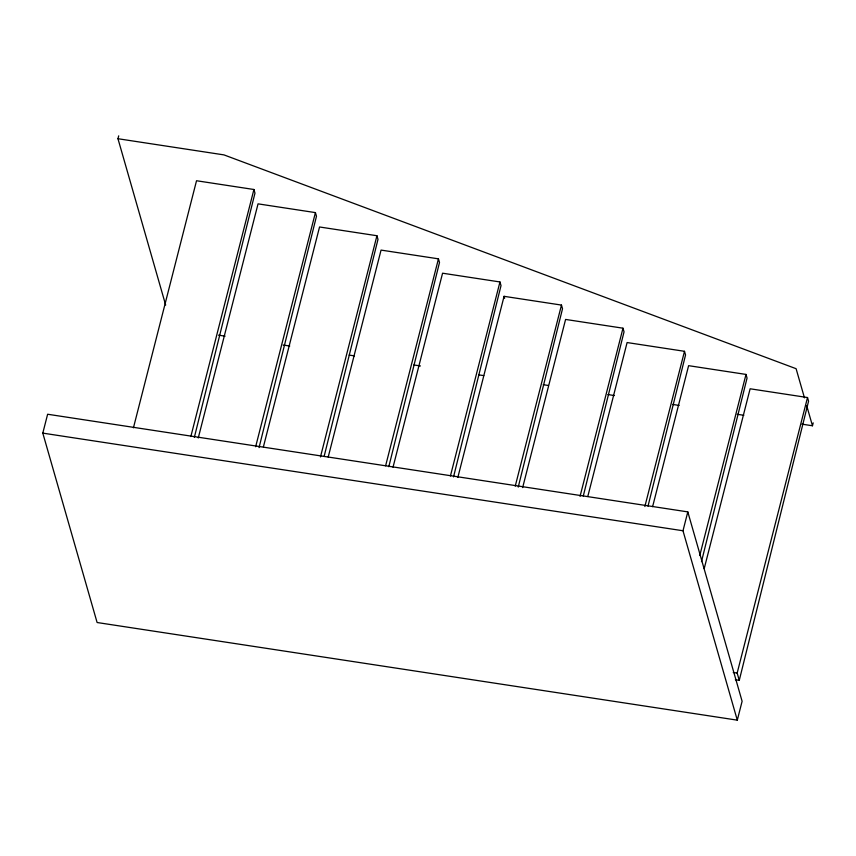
<?xml version="1.0" encoding="UTF-8"?>
<svg xmlns="http://www.w3.org/2000/svg" width="856" height="856" viewBox="0 0 856 856"><rect width="100%" height="100%" fill="white"/><g stroke="black" fill="none" stroke-linecap="round" stroke-linejoin="round"><path stroke-width="1.28" d="M194.333 437.437L254.97 193.156L253.922 189.497L196.527 180.744L133.44 427.807M259.047 447.624L316.474 216.268L315.425 212.609L258.041 203.856L198.26 437.983M324.092 456.526L377.988 239.391L376.94 235.732L319.545 226.979L263.402 446.875M388.806 466.713L439.502 262.503L438.454 258.844L381.059 250.091L328.212 457.05M453.53 476.91L501.017 285.615L499.958 281.956L442.573 273.203L393.022 467.237M518.244 487.096L562.52 308.738L561.472 305.078L504.077 296.326L457.842 477.413M583.289 495.999L624.035 331.85L622.986 328.19L565.591 319.438L522.652 487.588M648.003 506.185L685.549 354.962L684.5 351.302L627.106 342.55L587.794 496.48M701.492 561.611L747.053 378.085L746.004 374.425L688.609 365.673L652.614 506.656M735.347 679.771L739.263 680.37L808.567 401.197L807.518 397.537L750.124 388.785L704.21 568.577M42.8 433.125L47.626 414.24L687.807 511.888L742.109 701.278L737.294 720.153L97.103 622.515L42.8 433.125L682.992 530.763L737.294 720.153M165.668 305.078L117.968 138.726L118.706 135.847M190.834 436.56L253.922 189.497M255.644 446.736L315.425 212.609M320.465 456.922L376.94 235.732M385.607 465.803L438.454 258.844M450.417 475.99L499.958 281.956M515.237 486.165L561.472 305.078M580.047 496.352L622.986 328.19M644.857 506.527L684.5 351.302M682.992 530.763L687.807 511.888M699.769 555.512L746.004 374.425M739.263 680.37L737.166 673.051L807.518 397.537M801.901 424.148L812.462 425.764L813.2 422.875M117.968 138.726L223.962 154.893L796.101 368.701L804.469 397.858M218.473 335.156L225.075 336.162M283.154 345.022L289.756 346.027M349.152 355.09L354.438 355.893M413.833 364.956L420.435 365.961M478.515 374.821L483.79 375.624M543.186 384.686L548.471 385.489M607.867 394.552L614.469 395.558M672.548 404.417L679.15 405.423M737.23 414.283L743.821 415.288M733.25 672.463L737.166 673.051M806.652 405.476L812.462 425.764M504.077 296.326L504.644 298.263"/></g></svg>
